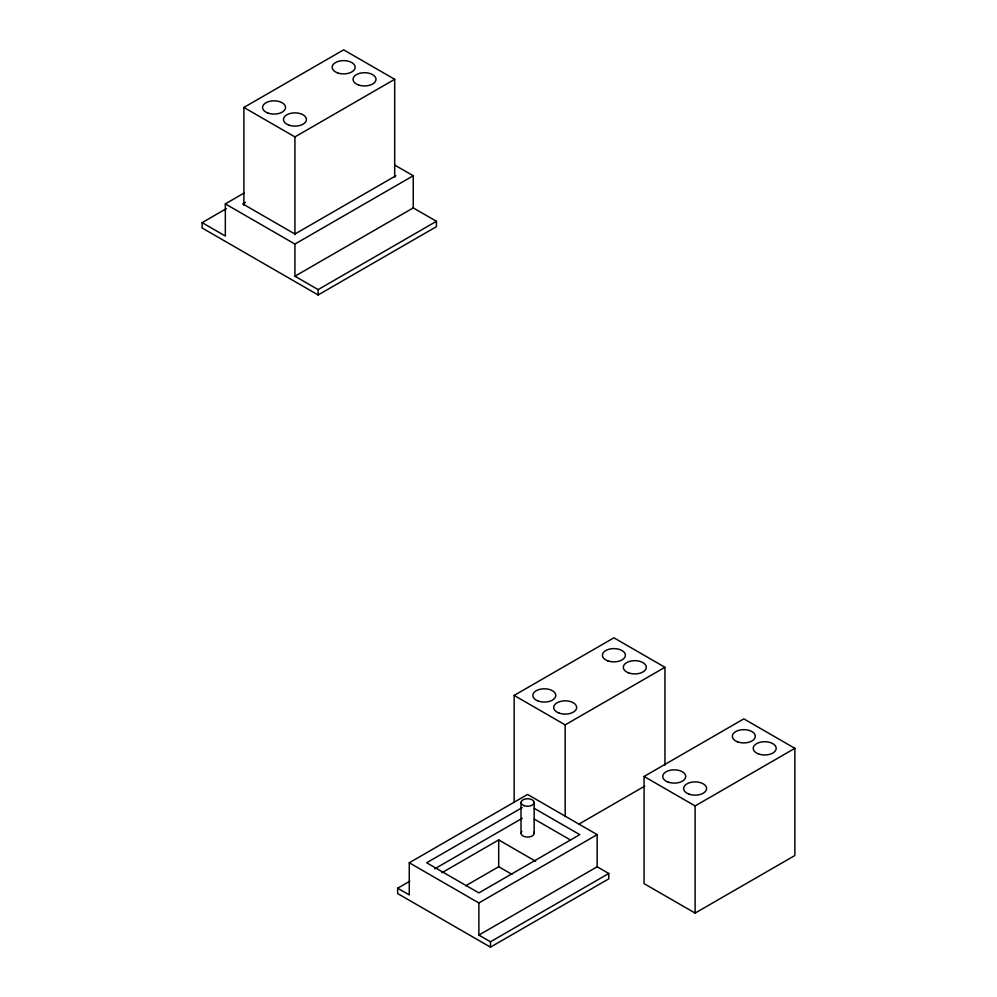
<?xml version="1.0" encoding="UTF-8"?>
<svg xmlns="http://www.w3.org/2000/svg" width="997" height="997" viewBox="0 0 997 997"><rect width="100%" height="100%" fill="white"/><g stroke="black" fill="none" stroke-linecap="round" stroke-linejoin="round"><path stroke-width="1.5" d="M243.891 205.282L243.891 107.439L343.653 49.85L394.687 79.311L394.687 177.154M243.891 107.439L294.925 136.913L394.687 79.311M413.244 207.899L413.244 175.759L294.925 244.066L294.925 276.219L413.244 207.899L436.449 221.297L436.449 226.655L318.13 294.962L202.129 227.989L202.129 222.643L225.334 236.027L225.334 203.887L244.153 193.019M202.129 222.643L226.331 208.66M245.424 202.329L242.732 203.887L294.925 234.021L395.846 175.759M294.925 276.219L318.13 289.604L436.449 221.297M514.153 802.573L514.153 695.42L613.915 637.818L664.949 667.292L664.949 765.123M514.153 695.42L565.187 724.881L664.949 667.292M597.178 866.779L608.781 873.484L608.781 878.843L490.462 947.15L397.666 893.574L397.666 888.215L409.269 894.907L409.269 862.766L527.587 794.459L597.178 834.639L597.178 866.779L478.859 935.099L478.859 902.946L597.178 834.639M522.204 807.607L426.666 862.766L478.859 892.901L579.78 834.639L534.28 808.368M397.666 888.215L409.767 881.223M434.742 868.823L522.204 818.325M441.908 872.724L498.699 839.923L535.663 861.271M644.074 776.464L743.824 718.874L794.871 748.336L794.871 855.501L695.108 913.09L644.074 883.629L644.074 776.464L695.108 805.937L794.871 748.336M465.686 885.785L498.699 866.717L511.897 874.332M578.671 824.257L644.723 786.122M478.859 935.099L490.462 941.791L608.781 873.484M394.513 164.941L413.244 175.759M225.334 203.887L294.925 244.066M534.28 819.085L570.409 839.948M409.269 862.766L478.859 902.946M695.108 805.937L695.108 913.09M565.187 724.881L565.187 816.506M534.143 802.373L534.143 833.417M521.02 802.373L521.02 833.417M498.699 839.923L498.699 866.717M490.462 941.791L490.462 947.15M318.13 289.604L318.13 294.962M294.925 136.913L294.925 234.744M533.881 832.246A6.568 3.789 0 0 1 526.765 837.056A6.568 3.789 0 0 1 521.93 831.373M758.655 753.981A11.478 6.63 0 0 0 776.189 748.548A11.478 6.63 0 0 0 759.278 742.503A11.478 6.63 0 0 0 758.655 753.981M737.78 741.918A11.478 6.63 0 0 0 755.302 736.496A11.478 6.63 0 0 0 738.403 730.44A11.478 6.63 0 0 0 737.78 741.918M689.064 794.16A11.478 6.63 0 0 0 706.586 788.727A11.478 6.63 0 0 0 689.687 782.682A11.478 6.63 0 0 0 689.064 794.16M668.177 782.109A11.478 6.63 0 0 0 685.712 776.675A11.478 6.63 0 0 0 668.8 770.631A11.478 6.63 0 0 0 668.177 782.109M358.471 84.957A11.478 6.63 0 0 0 376.006 79.523A11.478 6.63 0 0 0 359.107 73.479A11.478 6.63 0 0 0 358.471 84.957M337.597 72.893A11.478 6.63 0 0 0 355.131 67.472A11.478 6.63 0 0 0 338.22 61.415A11.478 6.63 0 0 0 337.597 72.893M288.881 125.136A11.478 6.63 0 0 0 306.403 119.702A11.478 6.63 0 0 0 289.504 113.658A11.478 6.63 0 0 0 288.881 125.136M267.994 113.085A11.478 6.63 0 0 0 285.528 107.651A11.478 6.63 0 0 0 268.629 101.607A11.478 6.63 0 0 0 267.994 113.085M628.733 672.925A11.478 6.63 0 0 0 646.268 667.504A11.478 6.63 0 0 0 629.369 661.447A11.478 6.63 0 0 0 628.733 672.925M607.858 660.874A11.478 6.63 0 0 0 625.393 655.44A11.478 6.63 0 0 0 608.482 649.396A11.478 6.63 0 0 0 607.858 660.874M559.143 713.104A11.478 6.63 0 0 0 576.665 707.683A11.478 6.63 0 0 0 559.766 701.626A11.478 6.63 0 0 0 559.143 713.104M538.255 701.053A11.478 6.63 0 0 0 555.79 695.632A11.478 6.63 0 0 0 538.891 689.575A11.478 6.63 0 0 0 538.255 701.053M524.123 805.713A6.568 3.789 0 0 0 534.143 802.61A6.568 3.789 0 0 0 524.484 799.158A6.568 3.789 0 0 0 524.123 805.713"/></g></svg>
